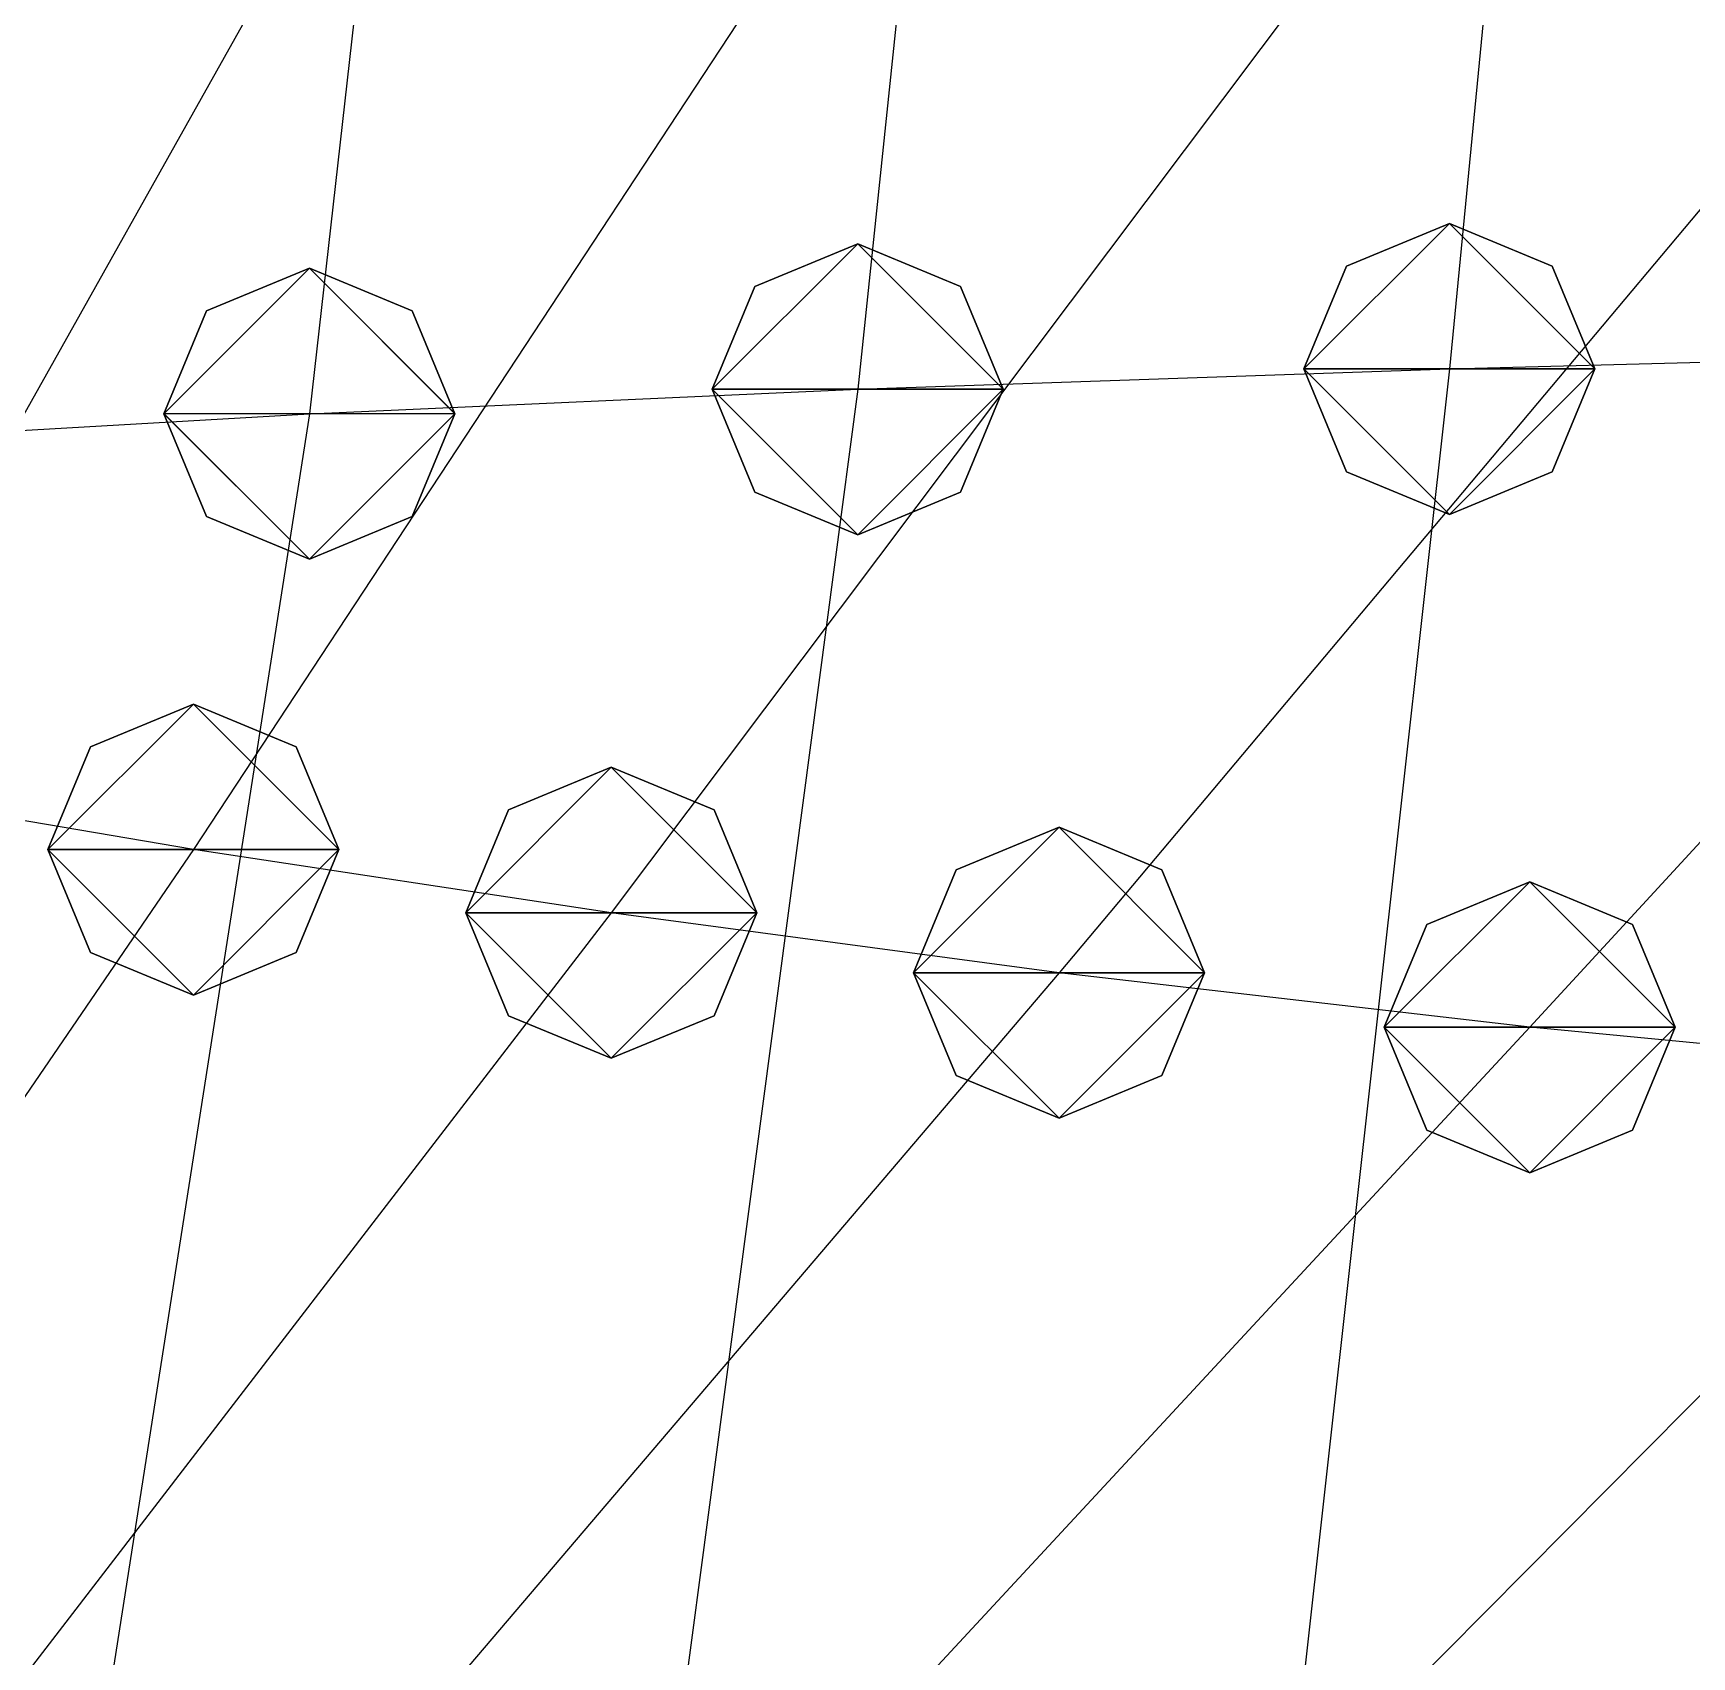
# Model space of a CAD drawing. Header units: metres. Extents: x -59 to 99, y -54 to 55.
# Drawn here: x -11.63 to -0.23, y -0.2 to 10.95 of the extents above; entities that cross this region are included whole.
import ezdxf

# ---------------------------------------------------------------- set-up
doc = ezdxf.new("R2010")
doc.units = ezdxf.units.M

msp = doc.modelspace()

# ---------------------------------------------------------------- linework, layer by layer
for p, q in [((-0.84846497, 19.529903, -213.96017), (-1.9003468, 8.646008, -217.60893)), ((-4.827965, 19.344177, -211.30435), (-5.967577, 8.505878, -215.6047)), ((-8.514996, 19.135754, -208.32985), (-9.736057, 8.338604, -213.21782)), ((-7.1069126, 16.515179, -170.82545), (-13.130486, 5.7850685, -176.6676)), ((-3.4666595, 16.082058, -164.6391), (-10.533787, 5.343014, -170.35037)), ((0.41587257, 15.657135, -158.55826), (-7.661663, 4.9091797, -164.13815)), ((4.45088, 15.253368, -152.77411), (-4.583845, 4.4973755, -158.23608)), ((8.557682, 14.8857155, -147.5126), (-1.348486, 4.122452, -152.87021)), ((-1.9003468, 9.646008, -217.60876), (-2.6074533, 9.353114, -217.60881)), ((-1.9003468, 9.646008, -217.60876), (-2.6074533, 9.353114, -217.60881)), ((-1.9003468, 9.646008, -217.60876), (-2.6074533, 9.353114, -217.60881)), ((-1.9003468, 9.646008, -217.60876), (-2.6074533, 9.353114, -217.60881)), ((-1.19324, 9.353114, -217.60881), (-1.9003468, 9.646008, -217.60876)), ((-1.19324, 9.353114, -217.60881), (-1.9003468, 9.646008, -217.60876)), ((-1.19324, 9.353114, -217.60881), (-1.9003468, 9.646008, -217.60876)), ((-1.19324, 9.353114, -217.60881), (-1.9003468, 9.646008, -217.60876)), ((-5.967577, 9.505878, -215.60454), (-6.6746836, 9.212985, -215.60458)), ((-5.967577, 9.505878, -215.60454), (-6.6746836, 9.212985, -215.60458)), ((-5.967577, 9.505878, -215.60454), (-6.6746836, 9.212985, -215.60458)), ((-5.967577, 9.505878, -215.60454), (-6.6746836, 9.212985, -215.60458)), ((-5.2604704, 9.212985, -215.60458), (-5.967577, 9.505878, -215.60454)), ((-5.2604704, 9.212985, -215.60458), (-5.967577, 9.505878, -215.60454)), ((-5.2604704, 9.212985, -215.60458), (-5.967577, 9.505878, -215.60454)), ((-5.2604704, 9.212985, -215.60458), (-5.967577, 9.505878, -215.60454)), ((-2.6074533, 9.353114, -217.60881), (-2.9003468, 8.646008, -217.60893)), ((-2.6074533, 9.353114, -217.60881), (-2.9003468, 8.646008, -217.60893)), ((-2.6074533, 9.353114, -217.60881), (-2.9003468, 8.646008, -217.60893)), ((-2.6074533, 9.353114, -217.60881), (-2.9003468, 8.646008, -217.60893)), ((-0.9003469, 8.646008, -217.60893), (-1.19324, 9.353114, -217.60881)), ((-0.9003469, 8.646008, -217.60893), (-1.19324, 9.353114, -217.60881)), ((-0.9003469, 8.646008, -217.60893), (-1.19324, 9.353114, -217.60881)), ((-0.9003469, 8.646008, -217.60893), (-1.19324, 9.353114, -217.60881)), ((-9.736057, 9.338604, -213.21765), (-10.443164, 9.045711, -213.2177)), ((-9.736057, 9.338604, -213.21765), (-10.443164, 9.045711, -213.2177)), ((-9.736057, 9.338604, -213.21765), (-10.443164, 9.045711, -213.2177)), ((-9.736057, 9.338604, -213.21765), (-10.443164, 9.045711, -213.2177)), ((-9.028951, 9.045711, -213.2177), (-9.736057, 9.338604, -213.21765)), ((-9.028951, 9.045711, -213.2177), (-9.736057, 9.338604, -213.21765)), ((-9.028951, 9.045711, -213.2177), (-9.736057, 9.338604, -213.21765)), ((-9.028951, 9.045711, -213.2177), (-9.736057, 9.338604, -213.21765)), ((-6.6746836, 9.212985, -215.60458), (-6.967577, 8.505878, -215.6047)), ((-6.6746836, 9.212985, -215.60458), (-6.967577, 8.505878, -215.6047)), ((-6.6746836, 9.212985, -215.60458), (-6.967577, 8.505878, -215.6047)), ((-6.6746836, 9.212985, -215.60458), (-6.967577, 8.505878, -215.6047)), ((-4.967577, 8.505878, -215.6047), (-5.2604704, 9.212985, -215.60458)), ((-4.967577, 8.505878, -215.6047), (-5.2604704, 9.212985, -215.60458)), ((-4.967577, 8.505878, -215.6047), (-5.2604704, 9.212985, -215.60458)), ((-4.967577, 8.505878, -215.6047), (-5.2604704, 9.212985, -215.60458)), ((-10.443164, 9.045711, -213.2177), (-10.736057, 8.338604, -213.21782)), ((-10.443164, 9.045711, -213.2177), (-10.736057, 8.338604, -213.21782)), ((-10.443164, 9.045711, -213.2177), (-10.736057, 8.338604, -213.21782)), ((-10.443164, 9.045711, -213.2177), (-10.736057, 8.338604, -213.21782)), ((-8.736057, 8.338604, -213.21782), (-9.028951, 9.045711, -213.2177)), ((-8.736057, 8.338604, -213.21782), (-9.028951, 9.045711, -213.2177)), ((-8.736057, 8.338604, -213.21782), (-9.028951, 9.045711, -213.2177)), ((-8.736057, 8.338604, -213.21782), (-9.028951, 9.045711, -213.2177)), ((-1.9003468, 8.646008, -217.60893), (2.3247528, 8.756584, -219.19603)), ((-5.967577, 8.505878, -215.6047), (-1.9003468, 8.646008, -217.60893)), ((-1.9003468, 8.646008, -217.60893), (-3.1079102, -2.208397, -221.67603)), ((-2.9003468, 8.646008, -217.60893), (-2.6074536, 7.938901, -217.60905)), ((-2.9003468, 8.646008, -217.60893), (-2.6074536, 7.938901, -217.60905)), ((-2.9003468, 8.646008, -217.60893), (-2.6074536, 7.938901, -217.60905)), ((-2.9003468, 8.646008, -217.60893), (-2.6074536, 7.938901, -217.60905)), ((-1.19324, 7.938901, -217.60905), (-0.9003469, 8.646008, -217.60893)), ((-1.19324, 7.938901, -217.60905), (-0.9003469, 8.646008, -217.60893)), ((-1.19324, 7.938901, -217.60905), (-0.9003469, 8.646008, -217.60893)), ((-1.19324, 7.938901, -217.60905), (-0.9003469, 8.646008, -217.60893)), ((-9.736057, 8.338604, -213.21782), (-5.967577, 8.505878, -215.6047)), ((-5.967577, 8.505878, -215.6047), (-7.404173, -2.3053436, -220.28888)), ((-6.967577, 8.505878, -215.6047), (-6.6746836, 7.798772, -215.60483)), ((-6.967577, 8.505878, -215.6047), (-6.6746836, 7.798772, -215.60483)), ((-6.967577, 8.505878, -215.6047), (-6.6746836, 7.798772, -215.60483)), ((-6.967577, 8.505878, -215.6047), (-6.6746836, 7.798772, -215.60483)), ((-5.2604704, 7.798772, -215.60483), (-4.967577, 8.505878, -215.6047)), ((-5.2604704, 7.798772, -215.60483), (-4.967577, 8.505878, -215.6047)), ((-5.2604704, 7.798772, -215.60483), (-4.967577, 8.505878, -215.6047)), ((-5.2604704, 7.798772, -215.60483), (-4.967577, 8.505878, -215.6047)), ((-13.039726, 8.145058, -210.44421), (-9.736057, 8.338604, -213.21782)), ((-9.736057, 8.338604, -213.21782), (-11.420631, -2.4311638, -218.49347)), ((-10.736057, 8.338604, -213.21782), (-10.443164, 7.6314974, -213.21794)), ((-10.736057, 8.338604, -213.21782), (-10.443164, 7.6314974, -213.21794)), ((-10.736057, 8.338604, -213.21782), (-10.443164, 7.6314974, -213.21794)), ((-10.736057, 8.338604, -213.21782), (-10.443164, 7.6314974, -213.21794)), ((-9.028951, 7.6314974, -213.21794), (-8.736057, 8.338604, -213.21782)), ((-9.028951, 7.6314974, -213.21794), (-8.736057, 8.338604, -213.21782)), ((-9.028951, 7.6314974, -213.21794), (-8.736057, 8.338604, -213.21782)), ((-9.028951, 7.6314974, -213.21794), (-8.736057, 8.338604, -213.21782)), ((-2.6074536, 7.938901, -217.60905), (-1.9003468, 7.6460075, -217.6091)), ((-2.6074536, 7.938901, -217.60905), (-1.9003468, 7.6460075, -217.6091)), ((-2.6074536, 7.938901, -217.60905), (-1.9003468, 7.6460075, -217.6091)), ((-2.6074536, 7.938901, -217.60905), (-1.9003468, 7.6460075, -217.6091)), ((-1.9003468, 7.6460075, -217.6091), (-1.19324, 7.938901, -217.60905)), ((-1.9003468, 7.6460075, -217.6091), (-1.19324, 7.938901, -217.60905)), ((-1.9003468, 7.6460075, -217.6091), (-1.19324, 7.938901, -217.60905)), ((-1.9003468, 7.6460075, -217.6091), (-1.19324, 7.938901, -217.60905)), ((-6.6746836, 7.798772, -215.60483), (-5.967577, 7.5058784, -215.60487)), ((-6.6746836, 7.798772, -215.60483), (-5.967577, 7.5058784, -215.60487)), ((-6.6746836, 7.798772, -215.60483), (-5.967577, 7.5058784, -215.60487)), ((-6.6746836, 7.798772, -215.60483), (-5.967577, 7.5058784, -215.60487)), ((-5.967577, 7.5058784, -215.60487), (-5.2604704, 7.798772, -215.60483)), ((-5.967577, 7.5058784, -215.60487), (-5.2604704, 7.798772, -215.60483)), ((-5.967577, 7.5058784, -215.60487), (-5.2604704, 7.798772, -215.60483)), ((-5.967577, 7.5058784, -215.60487), (-5.2604704, 7.798772, -215.60483)), ((-10.443164, 7.6314974, -213.21794), (-9.736057, 7.338604, -213.21799)), ((-10.443164, 7.6314974, -213.21794), (-9.736057, 7.338604, -213.21799)), ((-10.443164, 7.6314974, -213.21794), (-9.736057, 7.338604, -213.21799)), ((-10.443164, 7.6314974, -213.21794), (-9.736057, 7.338604, -213.21799)), ((-9.736057, 7.338604, -213.21799), (-9.028951, 7.6314974, -213.21794)), ((-9.736057, 7.338604, -213.21799), (-9.028951, 7.6314974, -213.21794)), ((-9.736057, 7.338604, -213.21799), (-9.028951, 7.6314974, -213.21794)), ((-9.736057, 7.338604, -213.21799), (-9.028951, 7.6314974, -213.21794)), ((-10.533787, 6.343014, -170.3502), (-11.240893, 6.0501204, -170.35025)), ((-10.533787, 6.343014, -170.3502), (-11.240893, 6.0501204, -170.35025)), ((-10.533787, 6.343014, -170.3502), (-11.240893, 6.0501204, -170.35025)), ((-10.533787, 6.343014, -170.3502), (-11.240893, 6.0501204, -170.35025)), ((-9.82668, 6.0501204, -170.35025), (-10.533787, 6.343014, -170.3502)), ((-9.82668, 6.0501204, -170.35025), (-10.533787, 6.343014, -170.3502)), ((-9.82668, 6.0501204, -170.35025), (-10.533787, 6.343014, -170.3502)), ((-9.82668, 6.0501204, -170.35025), (-10.533787, 6.343014, -170.3502)), ((-11.240893, 6.0501204, -170.35025), (-11.533787, 5.343014, -170.35037)), ((-11.240893, 6.0501204, -170.35025), (-11.533787, 5.343014, -170.35037)), ((-11.240893, 6.0501204, -170.35025), (-11.533787, 5.343014, -170.35037)), ((-11.240893, 6.0501204, -170.35025), (-11.533787, 5.343014, -170.35037)), ((-9.533787, 5.343014, -170.35037), (-9.82668, 6.0501204, -170.35025)), ((-9.533787, 5.343014, -170.35037), (-9.82668, 6.0501204, -170.35025)), ((-9.533787, 5.343014, -170.35037), (-9.82668, 6.0501204, -170.35025)), ((-9.533787, 5.343014, -170.35037), (-9.82668, 6.0501204, -170.35025)), ((-7.661663, 5.9091797, -164.13799), (-8.36877, 5.6162863, -164.13803)), ((-7.661663, 5.9091797, -164.13799), (-8.36877, 5.6162863, -164.13803)), ((-7.661663, 5.9091797, -164.13799), (-8.36877, 5.6162863, -164.13803)), ((-7.661663, 5.9091797, -164.13799), (-8.36877, 5.6162863, -164.13803)), ((-6.9545565, 5.6162863, -164.13803), (-7.661663, 5.9091797, -164.13799)), ((-6.9545565, 5.6162863, -164.13803), (-7.661663, 5.9091797, -164.13799)), ((-6.9545565, 5.6162863, -164.13803), (-7.661663, 5.9091797, -164.13799)), ((-6.9545565, 5.6162863, -164.13803), (-7.661663, 5.9091797, -164.13799)), ((-10.533787, 5.343014, -170.35037), (-13.130486, 5.7850685, -176.6676)), ((-8.36877, 5.6162863, -164.13803), (-8.661663, 4.9091797, -164.13815)), ((-8.36877, 5.6162863, -164.13803), (-8.661663, 4.9091797, -164.13815)), ((-8.36877, 5.6162863, -164.13803), (-8.661663, 4.9091797, -164.13815)), ((-8.36877, 5.6162863, -164.13803), (-8.661663, 4.9091797, -164.13815)), ((-6.661663, 4.9091797, -164.13815), (-6.9545565, 5.6162863, -164.13803)), ((-6.661663, 4.9091797, -164.13815), (-6.9545565, 5.6162863, -164.13803)), ((-6.661663, 4.9091797, -164.13815), (-6.9545565, 5.6162863, -164.13803)), ((-6.661663, 4.9091797, -164.13815), (-6.9545565, 5.6162863, -164.13803)), ((-4.583845, 5.4973755, -158.23592), (-5.2909517, 5.204482, -158.23596)), ((-4.583845, 5.4973755, -158.23592), (-5.2909517, 5.204482, -158.23596)), ((-4.583845, 5.4973755, -158.23592), (-5.2909517, 5.204482, -158.23596)), ((-4.583845, 5.4973755, -158.23592), (-5.2909517, 5.204482, -158.23596)), ((-3.8767385, 5.204482, -158.23596), (-4.583845, 5.4973755, -158.23592)), ((-3.8767385, 5.204482, -158.23596), (-4.583845, 5.4973755, -158.23592)), ((-3.8767385, 5.204482, -158.23596), (-4.583845, 5.4973755, -158.23592)), ((-3.8767385, 5.204482, -158.23596), (-4.583845, 5.4973755, -158.23592)), ((-10.533787, 5.343014, -170.35037), (-17.877987, -5.4025154, -175.9555)), ((-11.533787, 5.343014, -170.35037), (-11.240893, 4.635907, -170.3505)), ((-11.533787, 5.343014, -170.35037), (-11.240893, 4.635907, -170.3505)), ((-11.533787, 5.343014, -170.35037), (-11.240893, 4.635907, -170.3505)), ((-11.533787, 5.343014, -170.35037), (-11.240893, 4.635907, -170.3505)), ((-7.661663, 4.9091797, -164.13815), (-10.533787, 5.343014, -170.35037)), ((-9.82668, 4.635907, -170.3505), (-9.533787, 5.343014, -170.35037)), ((-9.82668, 4.635907, -170.3505), (-9.533787, 5.343014, -170.35037)), ((-9.82668, 4.635907, -170.3505), (-9.533787, 5.343014, -170.35037)), ((-9.82668, 4.635907, -170.3505), (-9.533787, 5.343014, -170.35037)), ((-5.2909517, 5.204482, -158.23596), (-5.583845, 4.4973755, -158.23608)), ((-5.2909517, 5.204482, -158.23596), (-5.583845, 4.4973755, -158.23608)), ((-5.2909517, 5.204482, -158.23596), (-5.583845, 4.4973755, -158.23608)), ((-5.2909517, 5.204482, -158.23596), (-5.583845, 4.4973755, -158.23608)), ((-3.5838451, 4.4973755, -158.23608), (-3.8767385, 5.204482, -158.23596)), ((-3.5838451, 4.4973755, -158.23608), (-3.8767385, 5.204482, -158.23596)), ((-3.5838451, 4.4973755, -158.23608), (-3.8767385, 5.204482, -158.23596)), ((-3.5838451, 4.4973755, -158.23608), (-3.8767385, 5.204482, -158.23596)), ((-1.348486, 5.122452, -152.87004), (-2.0555925, 4.8295584, -152.87009)), ((-1.348486, 5.122452, -152.87004), (-2.0555925, 4.8295584, -152.87009)), ((-1.348486, 5.122452, -152.87004), (-2.0555925, 4.8295584, -152.87009)), ((-1.348486, 5.122452, -152.87004), (-2.0555925, 4.8295584, -152.87009)), ((-0.64137924, 4.8295584, -152.87009), (-1.348486, 5.122452, -152.87004)), ((-0.64137924, 4.8295584, -152.87009), (-1.348486, 5.122452, -152.87004)), ((-0.64137924, 4.8295584, -152.87009), (-1.348486, 5.122452, -152.87004)), ((-0.64137924, 4.8295584, -152.87009), (-1.348486, 5.122452, -152.87004)), ((-7.661663, 4.9091797, -164.13815), (-15.946754, -5.859371, -169.40672)), ((-8.661663, 4.9091797, -164.13815), (-8.36877, 4.202073, -164.13828)), ((-8.661663, 4.9091797, -164.13815), (-8.36877, 4.202073, -164.13828)), ((-8.661663, 4.9091797, -164.13815), (-8.36877, 4.202073, -164.13828)), ((-8.661663, 4.9091797, -164.13815), (-8.36877, 4.202073, -164.13828)), ((-4.583845, 4.4973755, -158.23608), (-7.661663, 4.9091797, -164.13815)), ((-6.9545565, 4.202073, -164.13828), (-6.661663, 4.9091797, -164.13815)), ((-6.9545565, 4.202073, -164.13828), (-6.661663, 4.9091797, -164.13815)), ((-6.9545565, 4.202073, -164.13828), (-6.661663, 4.9091797, -164.13815)), ((-6.9545565, 4.202073, -164.13828), (-6.661663, 4.9091797, -164.13815)), ((-2.0555925, 4.8295584, -152.87009), (-2.348486, 4.122452, -152.87021)), ((-2.0555925, 4.8295584, -152.87009), (-2.348486, 4.122452, -152.87021)), ((-2.0555925, 4.8295584, -152.87009), (-2.348486, 4.122452, -152.87021)), ((-2.0555925, 4.8295584, -152.87009), (-2.348486, 4.122452, -152.87021)), ((-0.34848607, 4.122452, -152.87021), (-0.64137924, 4.8295584, -152.87009)), ((-0.34848607, 4.122452, -152.87021), (-0.64137924, 4.8295584, -152.87009)), ((-0.34848607, 4.122452, -152.87021), (-0.64137924, 4.8295584, -152.87009)), ((-0.34848607, 4.122452, -152.87021), (-0.64137924, 4.8295584, -152.87009)), ((-11.240893, 4.635907, -170.3505), (-10.533787, 4.343014, -170.35054)), ((-11.240893, 4.635907, -170.3505), (-10.533787, 4.343014, -170.35054)), ((-11.240893, 4.635907, -170.3505), (-10.533787, 4.343014, -170.35054)), ((-11.240893, 4.635907, -170.3505), (-10.533787, 4.343014, -170.35054)), ((-10.533787, 4.343014, -170.35054), (-9.82668, 4.635907, -170.3505)), ((-10.533787, 4.343014, -170.35054), (-9.82668, 4.635907, -170.3505)), ((-10.533787, 4.343014, -170.35054), (-9.82668, 4.635907, -170.3505)), ((-10.533787, 4.343014, -170.35054), (-9.82668, 4.635907, -170.3505)), ((-4.583845, 4.4973755, -158.23608), (-13.778145, -6.2948303, -163.1606)), ((-5.583845, 4.4973755, -158.23608), (-5.2909517, 3.7902687, -158.2362)), ((-5.583845, 4.4973755, -158.23608), (-5.2909517, 3.7902687, -158.2362)), ((-5.583845, 4.4973755, -158.23608), (-5.2909517, 3.7902687, -158.2362)), ((-5.583845, 4.4973755, -158.23608), (-5.2909517, 3.7902687, -158.2362)), ((-1.348486, 4.122452, -152.87021), (-4.583845, 4.4973755, -158.23608)), ((-3.8767385, 3.790269, -158.2362), (-3.5838451, 4.4973755, -158.23608)), ((-3.8767385, 3.790269, -158.2362), (-3.5838451, 4.4973755, -158.23608)), ((-3.8767385, 3.790269, -158.2362), (-3.5838451, 4.4973755, -158.23608)), ((-3.8767385, 3.790269, -158.2362), (-3.5838451, 4.4973755, -158.23608)), ((-1.348486, 4.122452, -152.87021), (-11.383972, -6.693905, -157.44559)), ((-8.36877, 4.202073, -164.13828), (-7.661663, 3.9091797, -164.13832)), ((-8.36877, 4.202073, -164.13828), (-7.661663, 3.9091797, -164.13832)), ((-8.36877, 4.202073, -164.13828), (-7.661663, 3.9091797, -164.13832)), ((-8.36877, 4.202073, -164.13828), (-7.661663, 3.9091797, -164.13832)), ((-7.661663, 3.9091797, -164.13832), (-6.9545565, 4.202073, -164.13828)), ((-7.661663, 3.9091797, -164.13832), (-6.9545565, 4.202073, -164.13828)), ((-7.661663, 3.9091797, -164.13832), (-6.9545565, 4.202073, -164.13828)), ((-7.661663, 3.9091797, -164.13832), (-6.9545565, 4.202073, -164.13828)), ((-2.348486, 4.122452, -152.87021), (-2.0555928, 3.415345, -152.87033)), ((-2.348486, 4.122452, -152.87021), (-2.0555928, 3.415345, -152.87033)), ((-2.348486, 4.122452, -152.87021), (-2.0555928, 3.415345, -152.87033)), ((-2.348486, 4.122452, -152.87021), (-2.0555928, 3.415345, -152.87033)), ((2.0140438, 3.801548, -148.28513), (-1.348486, 4.122452, -152.87021)), ((-0.64137924, 3.4153452, -152.87033), (-0.34848607, 4.122452, -152.87021)), ((-0.64137924, 3.4153452, -152.87033), (-0.34848607, 4.122452, -152.87021)), ((-0.64137924, 3.4153452, -152.87033), (-0.34848607, 4.122452, -152.87021)), ((-0.64137924, 3.4153452, -152.87033), (-0.34848607, 4.122452, -152.87021)), ((2.0140438, 3.801548, -148.28513), (-8.743179, -7.039604, -152.50455)), ((-5.2909517, 3.7902687, -158.2362), (-4.583845, 3.4973755, -158.23625)), ((-5.2909517, 3.7902687, -158.2362), (-4.583845, 3.4973755, -158.23625)), ((-5.2909517, 3.7902687, -158.2362), (-4.583845, 3.4973755, -158.23625)), ((-5.2909517, 3.7902687, -158.2362), (-4.583845, 3.4973755, -158.23625)), ((-4.583845, 3.4973755, -158.23625), (-3.8767385, 3.790269, -158.2362)), ((-4.583845, 3.4973755, -158.23625), (-3.8767385, 3.790269, -158.2362)), ((-4.583845, 3.4973755, -158.23625), (-3.8767385, 3.790269, -158.2362)), ((-4.583845, 3.4973755, -158.23625), (-3.8767385, 3.790269, -158.2362)), ((-2.0555928, 3.415345, -152.87033), (-1.348486, 3.1224518, -152.87038)), ((-2.0555928, 3.415345, -152.87033), (-1.348486, 3.1224518, -152.87038)), ((-2.0555928, 3.415345, -152.87033), (-1.348486, 3.1224518, -152.87038)), ((-2.0555928, 3.415345, -152.87033), (-1.348486, 3.1224518, -152.87038)), ((-1.348486, 3.1224518, -152.87038), (-0.64137924, 3.4153452, -152.87033)), ((-1.348486, 3.1224518, -152.87038), (-0.64137924, 3.4153452, -152.87033)), ((-1.348486, 3.1224518, -152.87038), (-0.64137924, 3.4153452, -152.87033)), ((-1.348486, 3.1224518, -152.87038), (-0.64137924, 3.4153452, -152.87033))]:
    msp.add_line(p, q)
for points in [[(-2.9003468, 8.646008, -217.60893), (-2.6074533, 9.353114, -217.60881), (-1.9003468, 9.646008, -217.60876), (-1.9002467, 9.646108, -217.60866)], [(-2.9003468, 8.646008, -217.60893), (-2.6074533, 9.353114, -217.60881), (-1.9003468, 9.646008, -217.60876), (-1.9002467, 9.646108, -217.60866)], [(-2.9003468, 8.646008, -217.60893), (-2.6074533, 9.353114, -217.60881), (-1.9003468, 9.646008, -217.60876), (-1.9002467, 9.646108, -217.60866)], [(-2.9003468, 8.646008, -217.60893), (-2.6074533, 9.353114, -217.60881), (-1.9003468, 9.646008, -217.60876), (-1.9002467, 9.646108, -217.60866)], [(-2.9003468, 8.646008, -217.60893), (-1.9003468, 9.646008, -217.60876), (-0.9003469, 8.646008, -217.60893), (-0.90024686, 8.646108, -217.60883)], [(-2.9003468, 8.646008, -217.60893), (-1.9003468, 9.646008, -217.60876), (-0.9003469, 8.646008, -217.60893), (-0.90024686, 8.646108, -217.60883)], [(-2.9003468, 8.646008, -217.60893), (-1.9003468, 9.646008, -217.60876), (-0.9003469, 8.646008, -217.60893), (-0.90024686, 8.646108, -217.60883)], [(-2.9003468, 8.646008, -217.60893), (-1.9003468, 9.646008, -217.60876), (-0.9003469, 8.646008, -217.60893), (-0.90024686, 8.646108, -217.60883)], [(-1.9003468, 9.646008, -217.60876), (-1.19324, 9.353114, -217.60881), (-0.9003469, 8.646008, -217.60893), (-0.90024686, 8.646108, -217.60883)], [(-1.9003468, 9.646008, -217.60876), (-1.19324, 9.353114, -217.60881), (-0.9003469, 8.646008, -217.60893), (-0.90024686, 8.646108, -217.60883)], [(-1.9003468, 9.646008, -217.60876), (-1.19324, 9.353114, -217.60881), (-0.9003469, 8.646008, -217.60893), (-0.90024686, 8.646108, -217.60883)], [(-1.9003468, 9.646008, -217.60876), (-1.19324, 9.353114, -217.60881), (-0.9003469, 8.646008, -217.60893), (-0.90024686, 8.646108, -217.60883)], [(-6.967577, 8.505878, -215.6047), (-6.6746836, 9.212985, -215.60458), (-5.967577, 9.505878, -215.60454), (-5.967477, 9.505979, -215.60443)], [(-6.967577, 8.505878, -215.6047), (-6.6746836, 9.212985, -215.60458), (-5.967577, 9.505878, -215.60454), (-5.967477, 9.505979, -215.60443)], [(-6.967577, 8.505878, -215.6047), (-6.6746836, 9.212985, -215.60458), (-5.967577, 9.505878, -215.60454), (-5.967477, 9.505979, -215.60443)], [(-6.967577, 8.505878, -215.6047), (-6.6746836, 9.212985, -215.60458), (-5.967577, 9.505878, -215.60454), (-5.967477, 9.505979, -215.60443)], [(-6.967577, 8.505878, -215.6047), (-5.967577, 9.505878, -215.60454), (-4.967577, 8.505878, -215.6047), (-4.967477, 8.505979, -215.6046)], [(-6.967577, 8.505878, -215.6047), (-5.967577, 9.505878, -215.60454), (-4.967577, 8.505878, -215.6047), (-4.967477, 8.505979, -215.6046)], [(-6.967577, 8.505878, -215.6047), (-5.967577, 9.505878, -215.60454), (-4.967577, 8.505878, -215.6047), (-4.967477, 8.505979, -215.6046)], [(-6.967577, 8.505878, -215.6047), (-5.967577, 9.505878, -215.60454), (-4.967577, 8.505878, -215.6047), (-4.967477, 8.505979, -215.6046)], [(-5.967577, 9.505878, -215.60454), (-5.2604704, 9.212985, -215.60458), (-4.967577, 8.505878, -215.6047), (-4.967477, 8.505979, -215.6046)], [(-5.967577, 9.505878, -215.60454), (-5.2604704, 9.212985, -215.60458), (-4.967577, 8.505878, -215.6047), (-4.967477, 8.505979, -215.6046)], [(-5.967577, 9.505878, -215.60454), (-5.2604704, 9.212985, -215.60458), (-4.967577, 8.505878, -215.6047), (-4.967477, 8.505979, -215.6046)], [(-5.967577, 9.505878, -215.60454), (-5.2604704, 9.212985, -215.60458), (-4.967577, 8.505878, -215.6047), (-4.967477, 8.505979, -215.6046)], [(-10.736057, 8.338604, -213.21782), (-10.443164, 9.045711, -213.2177), (-9.736057, 9.338604, -213.21765), (-9.735957, 9.338704, -213.21754)], [(-10.736057, 8.338604, -213.21782), (-10.443164, 9.045711, -213.2177), (-9.736057, 9.338604, -213.21765), (-9.735957, 9.338704, -213.21754)], [(-10.736057, 8.338604, -213.21782), (-10.443164, 9.045711, -213.2177), (-9.736057, 9.338604, -213.21765), (-9.735957, 9.338704, -213.21754)], [(-10.736057, 8.338604, -213.21782), (-10.443164, 9.045711, -213.2177), (-9.736057, 9.338604, -213.21765), (-9.735957, 9.338704, -213.21754)], [(-10.736057, 8.338604, -213.21782), (-9.736057, 9.338604, -213.21765), (-8.736057, 8.338604, -213.21782), (-8.735957, 8.338704, -213.21771)], [(-10.736057, 8.338604, -213.21782), (-9.736057, 9.338604, -213.21765), (-8.736057, 8.338604, -213.21782), (-8.735957, 8.338704, -213.21771)], [(-10.736057, 8.338604, -213.21782), (-9.736057, 9.338604, -213.21765), (-8.736057, 8.338604, -213.21782), (-8.735957, 8.338704, -213.21771)], [(-10.736057, 8.338604, -213.21782), (-9.736057, 9.338604, -213.21765), (-8.736057, 8.338604, -213.21782), (-8.735957, 8.338704, -213.21771)], [(-9.736057, 9.338604, -213.21765), (-9.028951, 9.045711, -213.2177), (-8.736057, 8.338604, -213.21782), (-8.735957, 8.338704, -213.21771)], [(-9.736057, 9.338604, -213.21765), (-9.028951, 9.045711, -213.2177), (-8.736057, 8.338604, -213.21782), (-8.735957, 8.338704, -213.21771)], [(-9.736057, 9.338604, -213.21765), (-9.028951, 9.045711, -213.2177), (-8.736057, 8.338604, -213.21782), (-8.735957, 8.338704, -213.21771)], [(-9.736057, 9.338604, -213.21765), (-9.028951, 9.045711, -213.2177), (-8.736057, 8.338604, -213.21782), (-8.735957, 8.338704, -213.21771)], [(-1.9003468, 7.6460075, -217.6091), (-2.6074536, 7.938901, -217.60905), (-2.9003468, 8.646008, -217.60893), (-2.9002469, 8.646108, -217.60883)], [(-0.9003469, 8.646008, -217.60893), (-1.9003468, 7.6460075, -217.6091), (-2.9003468, 8.646008, -217.60893), (-2.9002469, 8.646108, -217.60883)], [(-1.9003468, 7.6460075, -217.6091), (-2.6074536, 7.938901, -217.60905), (-2.9003468, 8.646008, -217.60893), (-2.9002469, 8.646108, -217.60883)], [(-0.9003469, 8.646008, -217.60893), (-1.9003468, 7.6460075, -217.6091), (-2.9003468, 8.646008, -217.60893), (-2.9002469, 8.646108, -217.60883)], [(-1.9003468, 7.6460075, -217.6091), (-2.6074536, 7.938901, -217.60905), (-2.9003468, 8.646008, -217.60893), (-2.9002469, 8.646108, -217.60883)], [(-0.9003469, 8.646008, -217.60893), (-1.9003468, 7.6460075, -217.6091), (-2.9003468, 8.646008, -217.60893), (-2.9002469, 8.646108, -217.60883)], [(-1.9003468, 7.6460075, -217.6091), (-2.6074536, 7.938901, -217.60905), (-2.9003468, 8.646008, -217.60893), (-2.9002469, 8.646108, -217.60883)], [(-0.9003469, 8.646008, -217.60893), (-1.9003468, 7.6460075, -217.6091), (-2.9003468, 8.646008, -217.60893), (-2.9002469, 8.646108, -217.60883)], [(-0.9003469, 8.646008, -217.60893), (-1.19324, 7.938901, -217.60905), (-1.9003468, 7.6460075, -217.6091), (-1.9002467, 7.6461077, -217.609)], [(-0.9003469, 8.646008, -217.60893), (-1.19324, 7.938901, -217.60905), (-1.9003468, 7.6460075, -217.6091), (-1.9002467, 7.6461077, -217.609)], [(-0.9003469, 8.646008, -217.60893), (-1.19324, 7.938901, -217.60905), (-1.9003468, 7.6460075, -217.6091), (-1.9002467, 7.6461077, -217.609)], [(-0.9003469, 8.646008, -217.60893), (-1.19324, 7.938901, -217.60905), (-1.9003468, 7.6460075, -217.6091), (-1.9002467, 7.6461077, -217.609)], [(-5.967577, 7.5058784, -215.60487), (-6.6746836, 7.798772, -215.60483), (-6.967577, 8.505878, -215.6047), (-6.967477, 8.505979, -215.6046)], [(-4.967577, 8.505878, -215.6047), (-5.967577, 7.5058784, -215.60487), (-6.967577, 8.505878, -215.6047), (-6.967477, 8.505979, -215.6046)], [(-5.967577, 7.5058784, -215.60487), (-6.6746836, 7.798772, -215.60483), (-6.967577, 8.505878, -215.6047), (-6.967477, 8.505979, -215.6046)], [(-4.967577, 8.505878, -215.6047), (-5.967577, 7.5058784, -215.60487), (-6.967577, 8.505878, -215.6047), (-6.967477, 8.505979, -215.6046)], [(-5.967577, 7.5058784, -215.60487), (-6.6746836, 7.798772, -215.60483), (-6.967577, 8.505878, -215.6047), (-6.967477, 8.505979, -215.6046)], [(-4.967577, 8.505878, -215.6047), (-5.967577, 7.5058784, -215.60487), (-6.967577, 8.505878, -215.6047), (-6.967477, 8.505979, -215.6046)], [(-5.967577, 7.5058784, -215.60487), (-6.6746836, 7.798772, -215.60483), (-6.967577, 8.505878, -215.6047), (-6.967477, 8.505979, -215.6046)], [(-4.967577, 8.505878, -215.6047), (-5.967577, 7.5058784, -215.60487), (-6.967577, 8.505878, -215.6047), (-6.967477, 8.505979, -215.6046)], [(-4.967577, 8.505878, -215.6047), (-5.2604704, 7.798772, -215.60483), (-5.967577, 7.5058784, -215.60487), (-5.967477, 7.5059786, -215.60477)], [(-4.967577, 8.505878, -215.6047), (-5.2604704, 7.798772, -215.60483), (-5.967577, 7.5058784, -215.60487), (-5.967477, 7.5059786, -215.60477)], [(-4.967577, 8.505878, -215.6047), (-5.2604704, 7.798772, -215.60483), (-5.967577, 7.5058784, -215.60487), (-5.967477, 7.5059786, -215.60477)], [(-4.967577, 8.505878, -215.6047), (-5.2604704, 7.798772, -215.60483), (-5.967577, 7.5058784, -215.60487), (-5.967477, 7.5059786, -215.60477)], [(-9.736057, 7.338604, -213.21799), (-10.443164, 7.6314974, -213.21794), (-10.736057, 8.338604, -213.21782), (-10.735957, 8.338704, -213.21771)], [(-8.736057, 8.338604, -213.21782), (-9.736057, 7.338604, -213.21799), (-10.736057, 8.338604, -213.21782), (-10.735957, 8.338704, -213.21771)], [(-9.736057, 7.338604, -213.21799), (-10.443164, 7.6314974, -213.21794), (-10.736057, 8.338604, -213.21782), (-10.735957, 8.338704, -213.21771)], [(-8.736057, 8.338604, -213.21782), (-9.736057, 7.338604, -213.21799), (-10.736057, 8.338604, -213.21782), (-10.735957, 8.338704, -213.21771)], [(-9.736057, 7.338604, -213.21799), (-10.443164, 7.6314974, -213.21794), (-10.736057, 8.338604, -213.21782), (-10.735957, 8.338704, -213.21771)], [(-8.736057, 8.338604, -213.21782), (-9.736057, 7.338604, -213.21799), (-10.736057, 8.338604, -213.21782), (-10.735957, 8.338704, -213.21771)], [(-9.736057, 7.338604, -213.21799), (-10.443164, 7.6314974, -213.21794), (-10.736057, 8.338604, -213.21782), (-10.735957, 8.338704, -213.21771)], [(-8.736057, 8.338604, -213.21782), (-9.736057, 7.338604, -213.21799), (-10.736057, 8.338604, -213.21782), (-10.735957, 8.338704, -213.21771)], [(-8.736057, 8.338604, -213.21782), (-9.028951, 7.6314974, -213.21794), (-9.736057, 7.338604, -213.21799), (-9.735957, 7.338704, -213.21788)], [(-8.736057, 8.338604, -213.21782), (-9.028951, 7.6314974, -213.21794), (-9.736057, 7.338604, -213.21799), (-9.735957, 7.338704, -213.21788)], [(-8.736057, 8.338604, -213.21782), (-9.028951, 7.6314974, -213.21794), (-9.736057, 7.338604, -213.21799), (-9.735957, 7.338704, -213.21788)], [(-8.736057, 8.338604, -213.21782), (-9.028951, 7.6314974, -213.21794), (-9.736057, 7.338604, -213.21799), (-9.735957, 7.338704, -213.21788)], [(-11.533787, 5.343014, -170.35037), (-11.240893, 6.0501204, -170.35025), (-10.533787, 6.343014, -170.3502), (-10.533687, 6.343114, -170.3501)], [(-11.533787, 5.343014, -170.35037), (-11.240893, 6.0501204, -170.35025), (-10.533787, 6.343014, -170.3502), (-10.533687, 6.343114, -170.3501)], [(-11.533787, 5.343014, -170.35037), (-11.240893, 6.0501204, -170.35025), (-10.533787, 6.343014, -170.3502), (-10.533687, 6.343114, -170.3501)], [(-11.533787, 5.343014, -170.35037), (-11.240893, 6.0501204, -170.35025), (-10.533787, 6.343014, -170.3502), (-10.533687, 6.343114, -170.3501)], [(-11.533787, 5.343014, -170.35037), (-10.533787, 6.343014, -170.3502), (-9.533787, 5.343014, -170.35037), (-9.533687, 5.343114, -170.35027)], [(-11.533787, 5.343014, -170.35037), (-10.533787, 6.343014, -170.3502), (-9.533787, 5.343014, -170.35037), (-9.533687, 5.343114, -170.35027)], [(-11.533787, 5.343014, -170.35037), (-10.533787, 6.343014, -170.3502), (-9.533787, 5.343014, -170.35037), (-9.533687, 5.343114, -170.35027)], [(-11.533787, 5.343014, -170.35037), (-10.533787, 6.343014, -170.3502), (-9.533787, 5.343014, -170.35037), (-9.533687, 5.343114, -170.35027)], [(-10.533787, 6.343014, -170.3502), (-9.82668, 6.0501204, -170.35025), (-9.533787, 5.343014, -170.35037), (-9.533687, 5.343114, -170.35027)], [(-10.533787, 6.343014, -170.3502), (-9.82668, 6.0501204, -170.35025), (-9.533787, 5.343014, -170.35037), (-9.533687, 5.343114, -170.35027)], [(-10.533787, 6.343014, -170.3502), (-9.82668, 6.0501204, -170.35025), (-9.533787, 5.343014, -170.35037), (-9.533687, 5.343114, -170.35027)], [(-10.533787, 6.343014, -170.3502), (-9.82668, 6.0501204, -170.35025), (-9.533787, 5.343014, -170.35037), (-9.533687, 5.343114, -170.35027)], [(-8.661663, 4.9091797, -164.13815), (-8.36877, 5.6162863, -164.13803), (-7.661663, 5.9091797, -164.13799), (-7.661563, 5.90928, -164.13788)], [(-8.661663, 4.9091797, -164.13815), (-8.36877, 5.6162863, -164.13803), (-7.661663, 5.9091797, -164.13799), (-7.661563, 5.90928, -164.13788)], [(-8.661663, 4.9091797, -164.13815), (-8.36877, 5.6162863, -164.13803), (-7.661663, 5.9091797, -164.13799), (-7.661563, 5.90928, -164.13788)], [(-8.661663, 4.9091797, -164.13815), (-8.36877, 5.6162863, -164.13803), (-7.661663, 5.9091797, -164.13799), (-7.661563, 5.90928, -164.13788)], [(-8.661663, 4.9091797, -164.13815), (-7.661663, 5.9091797, -164.13799), (-6.661663, 4.9091797, -164.13815), (-6.661563, 4.90928, -164.13805)], [(-8.661663, 4.9091797, -164.13815), (-7.661663, 5.9091797, -164.13799), (-6.661663, 4.9091797, -164.13815), (-6.661563, 4.90928, -164.13805)], [(-8.661663, 4.9091797, -164.13815), (-7.661663, 5.9091797, -164.13799), (-6.661663, 4.9091797, -164.13815), (-6.661563, 4.90928, -164.13805)], [(-8.661663, 4.9091797, -164.13815), (-7.661663, 5.9091797, -164.13799), (-6.661663, 4.9091797, -164.13815), (-6.661563, 4.90928, -164.13805)], [(-7.661663, 5.9091797, -164.13799), (-6.9545565, 5.6162863, -164.13803), (-6.661663, 4.9091797, -164.13815), (-6.661563, 4.90928, -164.13805)], [(-7.661663, 5.9091797, -164.13799), (-6.9545565, 5.6162863, -164.13803), (-6.661663, 4.9091797, -164.13815), (-6.661563, 4.90928, -164.13805)], [(-7.661663, 5.9091797, -164.13799), (-6.9545565, 5.6162863, -164.13803), (-6.661663, 4.9091797, -164.13815), (-6.661563, 4.90928, -164.13805)], [(-7.661663, 5.9091797, -164.13799), (-6.9545565, 5.6162863, -164.13803), (-6.661663, 4.9091797, -164.13815), (-6.661563, 4.90928, -164.13805)], [(-5.583845, 4.4973755, -158.23608), (-5.2909517, 5.204482, -158.23596), (-4.583845, 5.4973755, -158.23592), (-4.583745, 5.4974756, -158.23581)], [(-5.583845, 4.4973755, -158.23608), (-5.2909517, 5.204482, -158.23596), (-4.583845, 5.4973755, -158.23592), (-4.583745, 5.4974756, -158.23581)], [(-5.583845, 4.4973755, -158.23608), (-5.2909517, 5.204482, -158.23596), (-4.583845, 5.4973755, -158.23592), (-4.583745, 5.4974756, -158.23581)], [(-5.583845, 4.4973755, -158.23608), (-5.2909517, 5.204482, -158.23596), (-4.583845, 5.4973755, -158.23592), (-4.583745, 5.4974756, -158.23581)], [(-5.583845, 4.4973755, -158.23608), (-4.583845, 5.4973755, -158.23592), (-3.5838451, 4.4973755, -158.23608), (-3.5837452, 4.4974756, -158.23598)], [(-5.583845, 4.4973755, -158.23608), (-4.583845, 5.4973755, -158.23592), (-3.5838451, 4.4973755, -158.23608), (-3.5837452, 4.4974756, -158.23598)], [(-5.583845, 4.4973755, -158.23608), (-4.583845, 5.4973755, -158.23592), (-3.5838451, 4.4973755, -158.23608), (-3.5837452, 4.4974756, -158.23598)], [(-5.583845, 4.4973755, -158.23608), (-4.583845, 5.4973755, -158.23592), (-3.5838451, 4.4973755, -158.23608), (-3.5837452, 4.4974756, -158.23598)], [(-4.583845, 5.4973755, -158.23592), (-3.8767385, 5.204482, -158.23596), (-3.5838451, 4.4973755, -158.23608), (-3.5837452, 4.4974756, -158.23598)], [(-4.583845, 5.4973755, -158.23592), (-3.8767385, 5.204482, -158.23596), (-3.5838451, 4.4973755, -158.23608), (-3.5837452, 4.4974756, -158.23598)], [(-4.583845, 5.4973755, -158.23592), (-3.8767385, 5.204482, -158.23596), (-3.5838451, 4.4973755, -158.23608), (-3.5837452, 4.4974756, -158.23598)], [(-4.583845, 5.4973755, -158.23592), (-3.8767385, 5.204482, -158.23596), (-3.5838451, 4.4973755, -158.23608), (-3.5837452, 4.4974756, -158.23598)], [(-10.533787, 4.343014, -170.35054), (-11.240893, 4.635907, -170.3505), (-11.533787, 5.343014, -170.35037), (-11.533687, 5.343114, -170.35027)], [(-9.533787, 5.343014, -170.35037), (-10.533787, 4.343014, -170.35054), (-11.533787, 5.343014, -170.35037), (-11.533687, 5.343114, -170.35027)], [(-10.533787, 4.343014, -170.35054), (-11.240893, 4.635907, -170.3505), (-11.533787, 5.343014, -170.35037), (-11.533687, 5.343114, -170.35027)], [(-9.533787, 5.343014, -170.35037), (-10.533787, 4.343014, -170.35054), (-11.533787, 5.343014, -170.35037), (-11.533687, 5.343114, -170.35027)], [(-10.533787, 4.343014, -170.35054), (-11.240893, 4.635907, -170.3505), (-11.533787, 5.343014, -170.35037), (-11.533687, 5.343114, -170.35027)], [(-9.533787, 5.343014, -170.35037), (-10.533787, 4.343014, -170.35054), (-11.533787, 5.343014, -170.35037), (-11.533687, 5.343114, -170.35027)], [(-10.533787, 4.343014, -170.35054), (-11.240893, 4.635907, -170.3505), (-11.533787, 5.343014, -170.35037), (-11.533687, 5.343114, -170.35027)], [(-9.533787, 5.343014, -170.35037), (-10.533787, 4.343014, -170.35054), (-11.533787, 5.343014, -170.35037), (-11.533687, 5.343114, -170.35027)], [(-9.533787, 5.343014, -170.35037), (-9.82668, 4.635907, -170.3505), (-10.533787, 4.343014, -170.35054), (-10.533687, 4.343114, -170.35043)], [(-9.533787, 5.343014, -170.35037), (-9.82668, 4.635907, -170.3505), (-10.533787, 4.343014, -170.35054), (-10.533687, 4.343114, -170.35043)], [(-9.533787, 5.343014, -170.35037), (-9.82668, 4.635907, -170.3505), (-10.533787, 4.343014, -170.35054), (-10.533687, 4.343114, -170.35043)], [(-9.533787, 5.343014, -170.35037), (-9.82668, 4.635907, -170.3505), (-10.533787, 4.343014, -170.35054), (-10.533687, 4.343114, -170.35043)], [(-2.348486, 4.122452, -152.87021), (-2.0555925, 4.8295584, -152.87009), (-1.348486, 5.122452, -152.87004), (-1.3483859, 5.122552, -152.86993)], [(-2.348486, 4.122452, -152.87021), (-2.0555925, 4.8295584, -152.87009), (-1.348486, 5.122452, -152.87004), (-1.3483859, 5.122552, -152.86993)], [(-2.348486, 4.122452, -152.87021), (-2.0555925, 4.8295584, -152.87009), (-1.348486, 5.122452, -152.87004), (-1.3483859, 5.122552, -152.86993)], [(-2.348486, 4.122452, -152.87021), (-2.0555925, 4.8295584, -152.87009), (-1.348486, 5.122452, -152.87004), (-1.3483859, 5.122552, -152.86993)], [(-2.348486, 4.122452, -152.87021), (-1.348486, 5.122452, -152.87004), (-0.34848607, 4.122452, -152.87021), (-0.34838608, 4.122552, -152.8701)], [(-2.348486, 4.122452, -152.87021), (-1.348486, 5.122452, -152.87004), (-0.34848607, 4.122452, -152.87021), (-0.34838608, 4.122552, -152.8701)], [(-2.348486, 4.122452, -152.87021), (-1.348486, 5.122452, -152.87004), (-0.34848607, 4.122452, -152.87021), (-0.34838608, 4.122552, -152.8701)], [(-2.348486, 4.122452, -152.87021), (-1.348486, 5.122452, -152.87004), (-0.34848607, 4.122452, -152.87021), (-0.34838608, 4.122552, -152.8701)], [(-1.348486, 5.122452, -152.87004), (-0.64137924, 4.8295584, -152.87009), (-0.34848607, 4.122452, -152.87021), (-0.34838608, 4.122552, -152.8701)], [(-1.348486, 5.122452, -152.87004), (-0.64137924, 4.8295584, -152.87009), (-0.34848607, 4.122452, -152.87021), (-0.34838608, 4.122552, -152.8701)], [(-1.348486, 5.122452, -152.87004), (-0.64137924, 4.8295584, -152.87009), (-0.34848607, 4.122452, -152.87021), (-0.34838608, 4.122552, -152.8701)], [(-1.348486, 5.122452, -152.87004), (-0.64137924, 4.8295584, -152.87009), (-0.34848607, 4.122452, -152.87021), (-0.34838608, 4.122552, -152.8701)], [(-7.661663, 3.9091797, -164.13832), (-8.36877, 4.202073, -164.13828), (-8.661663, 4.9091797, -164.13815), (-8.661563, 4.90928, -164.13805)], [(-6.661663, 4.9091797, -164.13815), (-7.661663, 3.9091797, -164.13832), (-8.661663, 4.9091797, -164.13815), (-8.661563, 4.90928, -164.13805)], [(-7.661663, 3.9091797, -164.13832), (-8.36877, 4.202073, -164.13828), (-8.661663, 4.9091797, -164.13815), (-8.661563, 4.90928, -164.13805)], [(-6.661663, 4.9091797, -164.13815), (-7.661663, 3.9091797, -164.13832), (-8.661663, 4.9091797, -164.13815), (-8.661563, 4.90928, -164.13805)], [(-7.661663, 3.9091797, -164.13832), (-8.36877, 4.202073, -164.13828), (-8.661663, 4.9091797, -164.13815), (-8.661563, 4.90928, -164.13805)], [(-6.661663, 4.9091797, -164.13815), (-7.661663, 3.9091797, -164.13832), (-8.661663, 4.9091797, -164.13815), (-8.661563, 4.90928, -164.13805)], [(-7.661663, 3.9091797, -164.13832), (-8.36877, 4.202073, -164.13828), (-8.661663, 4.9091797, -164.13815), (-8.661563, 4.90928, -164.13805)], [(-6.661663, 4.9091797, -164.13815), (-7.661663, 3.9091797, -164.13832), (-8.661663, 4.9091797, -164.13815), (-8.661563, 4.90928, -164.13805)], [(-6.661663, 4.9091797, -164.13815), (-6.9545565, 4.202073, -164.13828), (-7.661663, 3.9091797, -164.13832), (-7.661563, 3.9092796, -164.13821)], [(-6.661663, 4.9091797, -164.13815), (-6.9545565, 4.202073, -164.13828), (-7.661663, 3.9091797, -164.13832), (-7.661563, 3.9092796, -164.13821)], [(-6.661663, 4.9091797, -164.13815), (-6.9545565, 4.202073, -164.13828), (-7.661663, 3.9091797, -164.13832), (-7.661563, 3.9092796, -164.13821)], [(-6.661663, 4.9091797, -164.13815), (-6.9545565, 4.202073, -164.13828), (-7.661663, 3.9091797, -164.13832), (-7.661563, 3.9092796, -164.13821)], [(-4.583845, 3.4973755, -158.23625), (-5.2909517, 3.7902687, -158.2362), (-5.583845, 4.4973755, -158.23608), (-5.583745, 4.4974756, -158.23598)], [(-3.5838451, 4.4973755, -158.23608), (-4.583845, 3.4973755, -158.23625), (-5.583845, 4.4973755, -158.23608), (-5.583745, 4.4974756, -158.23598)], [(-4.583845, 3.4973755, -158.23625), (-5.2909517, 3.7902687, -158.2362), (-5.583845, 4.4973755, -158.23608), (-5.583745, 4.4974756, -158.23598)], [(-3.5838451, 4.4973755, -158.23608), (-4.583845, 3.4973755, -158.23625), (-5.583845, 4.4973755, -158.23608), (-5.583745, 4.4974756, -158.23598)], [(-4.583845, 3.4973755, -158.23625), (-5.2909517, 3.7902687, -158.2362), (-5.583845, 4.4973755, -158.23608), (-5.583745, 4.4974756, -158.23598)], [(-3.5838451, 4.4973755, -158.23608), (-4.583845, 3.4973755, -158.23625), (-5.583845, 4.4973755, -158.23608), (-5.583745, 4.4974756, -158.23598)], [(-4.583845, 3.4973755, -158.23625), (-5.2909517, 3.7902687, -158.2362), (-5.583845, 4.4973755, -158.23608), (-5.583745, 4.4974756, -158.23598)], [(-3.5838451, 4.4973755, -158.23608), (-4.583845, 3.4973755, -158.23625), (-5.583845, 4.4973755, -158.23608), (-5.583745, 4.4974756, -158.23598)], [(-3.5838451, 4.4973755, -158.23608), (-3.8767385, 3.790269, -158.2362), (-4.583845, 3.4973755, -158.23625), (-4.583745, 3.4974754, -158.23615)], [(-3.5838451, 4.4973755, -158.23608), (-3.8767385, 3.790269, -158.2362), (-4.583845, 3.4973755, -158.23625), (-4.583745, 3.4974754, -158.23615)], [(-3.5838451, 4.4973755, -158.23608), (-3.8767385, 3.790269, -158.2362), (-4.583845, 3.4973755, -158.23625), (-4.583745, 3.4974754, -158.23615)], [(-3.5838451, 4.4973755, -158.23608), (-3.8767385, 3.790269, -158.2362), (-4.583845, 3.4973755, -158.23625), (-4.583745, 3.4974754, -158.23615)], [(-1.348486, 3.1224518, -152.87038), (-2.0555928, 3.415345, -152.87033), (-2.348486, 4.122452, -152.87021), (-2.348386, 4.122552, -152.8701)], [(-0.34848607, 4.122452, -152.87021), (-1.348486, 3.1224518, -152.87038), (-2.348486, 4.122452, -152.87021), (-2.348386, 4.122552, -152.8701)], [(-1.348486, 3.1224518, -152.87038), (-2.0555928, 3.415345, -152.87033), (-2.348486, 4.122452, -152.87021), (-2.348386, 4.122552, -152.8701)], [(-0.34848607, 4.122452, -152.87021), (-1.348486, 3.1224518, -152.87038), (-2.348486, 4.122452, -152.87021), (-2.348386, 4.122552, -152.8701)], [(-1.348486, 3.1224518, -152.87038), (-2.0555928, 3.415345, -152.87033), (-2.348486, 4.122452, -152.87021), (-2.348386, 4.122552, -152.8701)], [(-0.34848607, 4.122452, -152.87021), (-1.348486, 3.1224518, -152.87038), (-2.348486, 4.122452, -152.87021), (-2.348386, 4.122552, -152.8701)], [(-1.348486, 3.1224518, -152.87038), (-2.0555928, 3.415345, -152.87033), (-2.348486, 4.122452, -152.87021), (-2.348386, 4.122552, -152.8701)], [(-0.34848607, 4.122452, -152.87021), (-1.348486, 3.1224518, -152.87038), (-2.348486, 4.122452, -152.87021), (-2.348386, 4.122552, -152.8701)], [(-0.34848607, 4.122452, -152.87021), (-0.64137924, 3.4153452, -152.87033), (-1.348486, 3.1224518, -152.87038), (-1.3483859, 3.1225517, -152.87027)], [(-0.34848607, 4.122452, -152.87021), (-0.64137924, 3.4153452, -152.87033), (-1.348486, 3.1224518, -152.87038), (-1.3483859, 3.1225517, -152.87027)], [(-0.34848607, 4.122452, -152.87021), (-0.64137924, 3.4153452, -152.87033), (-1.348486, 3.1224518, -152.87038), (-1.3483859, 3.1225517, -152.87027)], [(-0.34848607, 4.122452, -152.87021), (-0.64137924, 3.4153452, -152.87033), (-1.348486, 3.1224518, -152.87038), (-1.3483859, 3.1225517, -152.87027)]]:
    msp.add_3dface(points)

doc.saveas('drawing.dxf')
